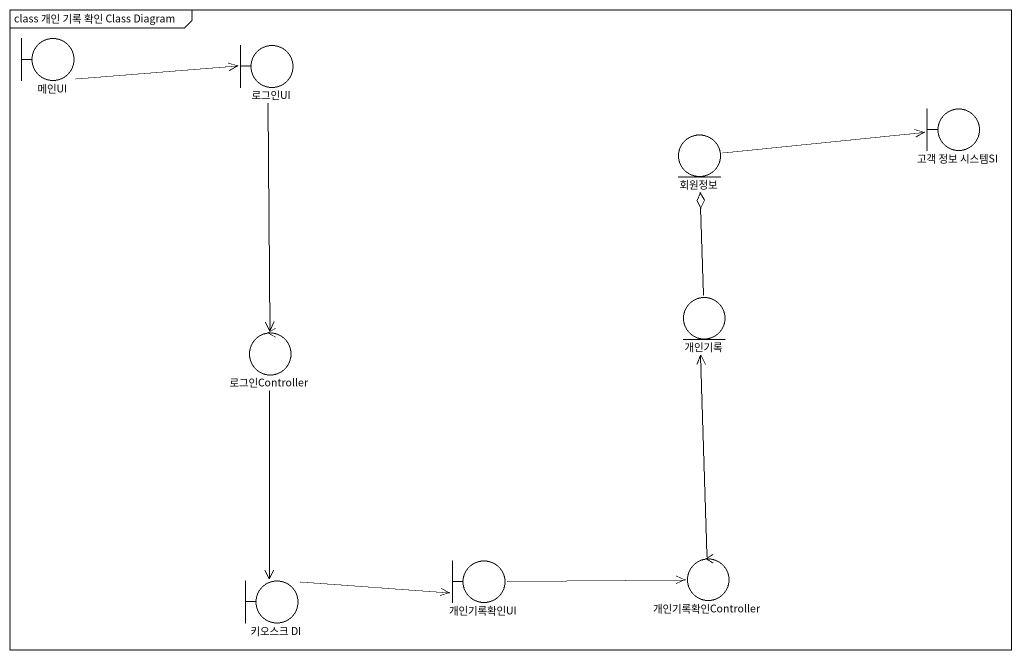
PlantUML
@startuml
mainframe class 개인 기록 확인 Class Diagram
boundary 메인UI
boundary 로그인UI
entity 회원정보
boundary "고객 정보 시스템SI" as 고객_정보_시스템SI
entity 개인기록
control 로그인Controller
boundary 개인기록확인UI
control 개인기록확인Controller
boundary "키오스크 DI" as 키오스크_DI
메인UI -right-> 로그인UI
로그인UI --> 로그인Controller
회원정보 -right-> 고객_정보_시스템SI
개인기록 -up-o 회원정보
로그인Controller --> 키오스크_DI
개인기록확인UI -right-> 개인기록확인Controller
개인기록확인Controller -up-> 개인기록
키오스크_DI -right-> 개인기록확인UI
@enduml
